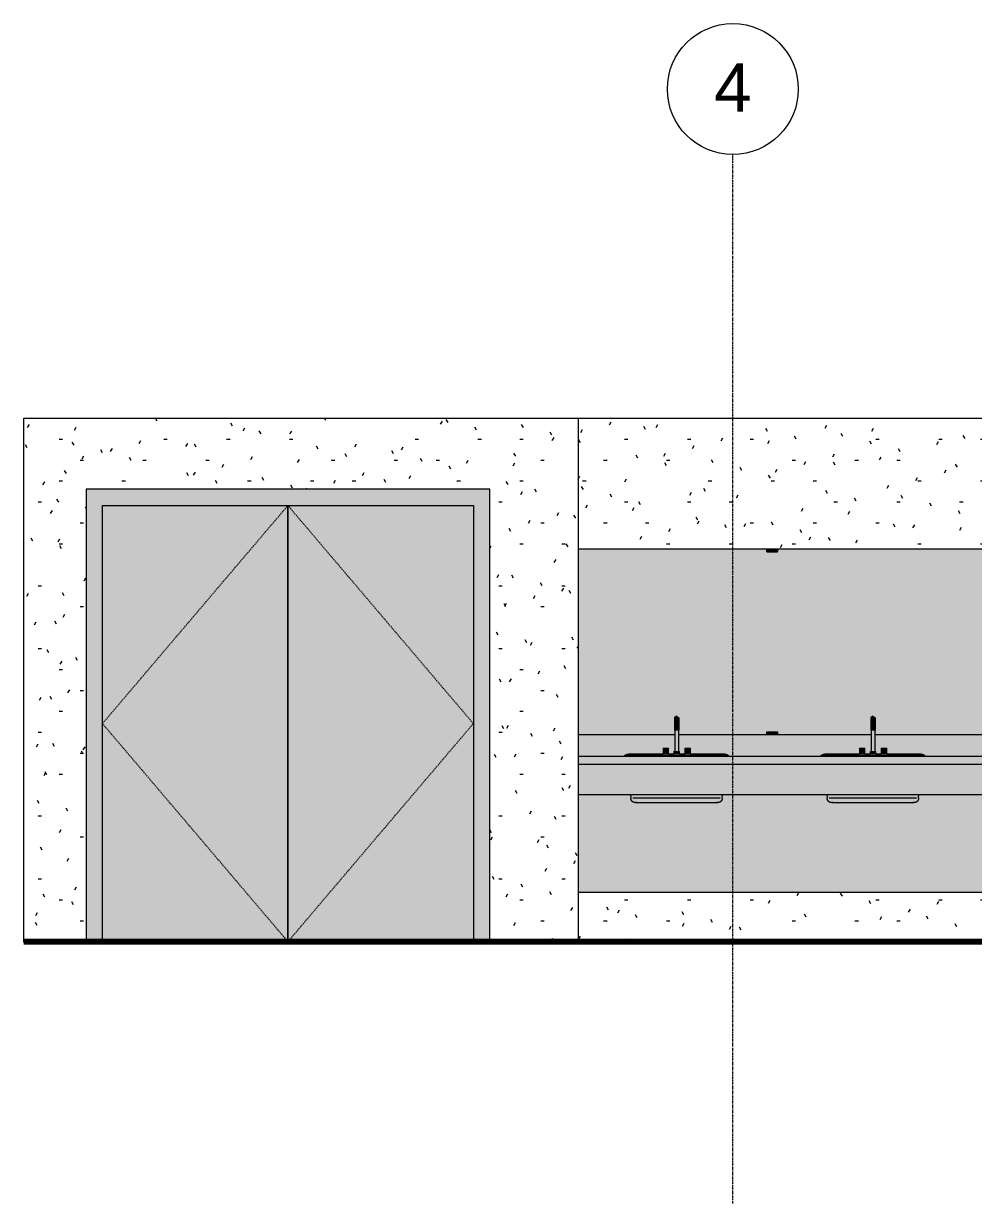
# Model space of a CAD drawing. Header units: inches. Extents: x -1667 to 6641, y -48 to 265.
# Drawn here: x 4018.6 to 4192.8, y -48 to 168.4 of the extents above; entities that cross this region are included whole.
import ezdxf

# ---------------------------------------------------------------- set-up
doc = ezdxf.new("R2010")
doc.units = ezdxf.units.IN
doc.header["$MEASUREMENT"] = 0
doc.linetypes.add('Dash 1_16_', pattern=[0.125, 0.0625, -0.0625])
doc.linetypes.add('Grid Line 1_2_', pattern=[0.875, 0.5, -0.125, 0.125, -0.125])
for name, color, linetype, lineweight in [('A-CLNG', 13, 'Continuous', 18), ('A-DOOR', 31, 'Continuous', 18), ('A-DOOR-FRAM', 31, 'Continuous', 9), ('A-WALL-PATT', 111, 'Continuous', 18), ('C-TOPO', 7, 'Continuous', 9), ('I-WALL', 2, 'Continuous', 18), ('P-SANR-FIXT', 6, 'Continuous', 9), ('Q-CASE', 31, 'Continuous', 9), ('Q-SPCQ', 91, 'Continuous', 9), ('S-GRID', 1, 'Continuous', 9), ('S-GRID-IDEN', 1, 'Continuous', 9)]:
    doc.layers.add(name, color=color, linetype=linetype, lineweight=lineweight)
doc.styles.add('Arial', font='arial.ttf', dxfattribs={"height": 8.851796})
pattern_1 = [(0, (3253.262, 0), (15.36, 3.84), [0.634, -10.886, 0.634, -10.886, -61.44]), (0, (3253.262, 0), (15.36, 3.84), [-23.04, 0.634, -22.406, 0.634, -10.886, -26.88]), (0, (3253.262, 0), (15.36, 3.84), [-57.6, 0.634, -7.046, 0.634, -18.566]), (120, (3259.022, 1.92), (-11.005538, 11.38215), [0.634, -10.886, 0.634, -10.886, -61.44]), (120, (3259.022, 1.92), (-11.005538, 11.38215), [-23.04, 0.634, -22.406, 0.634, -10.886, -26.88]), (120, (3259.022, 1.92), (-11.005538, 11.38215), [-57.6, 0.634, -7.046, 0.634, -18.566]), (240, (3260.942, 9.6), (-4.354462, -15.22215), [0.634, -10.886, 0.634, -10.886, -61.44]), (240, (3260.942, 9.6), (-4.354462, -15.22215), [-23.04, 0.634, -22.406, 0.634, -10.886, -26.88]), (240, (3260.942, 9.6), (-4.354462, -15.22215), [-57.6, 0.634, -7.046, 0.634, -18.566])]

# ---------------------------------------------------------------- blocks, each defined once
blk = doc.blocks.new('Grid - Grid Head - Circle-50561-WOMEN - NORTH ELEVATION')
at = {"layer": 'S-GRID-IDEN', "color": 7}
blk.add_circle((895.39, 156.37), 12, dxfattribs=at)
blk = doc.blocks.new('Open Source Metal Building_Exterior_rvt-15-WOMEN - NORTH ELEVATION')
at = {"layer": 'C-TOPO', "color": 10, "lineweight": 80}
blk.add_line((1113.61, 0), (765.36, 0), dxfattribs=at)
at = {"layer": 'C-TOPO'}
blk.add_line((765.36, 0), (1113.61, 0), dxfattribs=at)
at = {"layer": 'S-GRID', "linetype": 'Grid Line 1_2_'}
blk.add_line((895.39, -48), (895.39, 144.38), dxfattribs=at)
at = {"layer": 'S-GRID-IDEN', "insert": (895.39, 161.09), "char_height": 8.85, "width": 8.208, "attachment_point": 2, "line_spacing_factor": 0.938532, "style": 'Arial', "bg_fill": 3, "box_fill_scale": 1.25, "bg_fill_color": 0, "bg_fill_transparency": 0}
blk.add_mtext('4', dxfattribs=at)
at = {"color": 90, "lineweight": 5}
blk.add_blockref('Grid - Grid Head - Circle-50561-WOMEN - NORTH ELEVATION', (0, 0), dxfattribs=at)
blk = doc.blocks.new('Sink Vanity-Round - 19_ x 19_-V42-WOMEN - NORTH ELEVATION')
at = {"layer": 'P-SANR-FIXT'}
for points in [[(920.78, 38.81), (921.08, 38.81), (921.09, 41.37), (920.84, 41.26), (920.8, 41.23), (920.72, 41), (920.73, 40.25), (920.72, 39.76), (920.72, 39.37), (920.71, 38.81)], [(921.08, 38.81), (921.47, 38.81), (921.46, 39.76), (921.46, 40.13), (921.46, 40.3), (921.47, 40.51), (921.46, 41.02), (921.38, 41.23), (921.31, 41.28), (921.09, 41.37), (921.08, 40.21), (921.08, 39.01)], [(921.1, 34.86), (921.1, 38.81), (920.74, 38.81), (920.73, 34.86), (920.99, 34.86)], [(921.1, 34.86), (921.48, 34.86), (921.47, 38.81), (921.1, 38.81), (921.1, 36)], [(919.09, 34.37), (919.6, 34.38), (919.6, 35.5), (918.6, 35.5), (918.6, 34.38), (918.99, 34.38)], [(920.65, 34.37), (921.6, 34.37), (921.6, 34.86), (920.6, 34.86), (920.6, 34.37)], [(922.7, 34.37), (923.6, 34.38), (923.6, 35.5), (922.6, 35.5), (922.6, 34.37), (922.65, 34.37)], [(916.9, 34.16), (921.01, 34.16), (921.02, 34.37), (912.13, 34.37), (911.79, 34.28), (911.57, 34.16), (915.1, 34.16)], [(911.57, 34), (921.01, 34), (921.01, 34.16), (911.57, 34.16)], [(921.01, 34), (930.57, 34), (930.57, 34.16), (921.01, 34.16)], [(916.01, 25.5), (921.02, 25.5), (921.02, 26.33), (913.1, 26.33), (913.07, 26.19), (913.14, 25.87), (913.42, 25.61), (913.59, 25.54), (913.86, 25.5), (915.01, 25.5)], [(913.21, 26.33), (921.02, 26.33), (921.02, 27), (913.09, 27), (913.1, 26.33)], [(928.89, 26.33), (929.03, 26.33), (929.04, 27), (921.02, 27), (921.02, 26.33), (928.61, 26.33)], [(925.89, 25.5), (928.43, 25.52), (928.61, 25.56), (928.66, 25.58), (928.74, 25.65), (928.86, 25.75), (928.92, 25.79), (929.04, 26.09), (929.06, 26.17), (929.03, 26.33), (921.02, 26.33), (921.02, 25.5), (924.55, 25.5)]]:
    blk.add_hatch(color=256, dxfattribs=at).paths.add_polyline_path(points, flags=0)
h = blk.add_hatch(color=256, dxfattribs=at)
h.paths.add_polyline_path([(921.02, 34.35), (921.02, 34.35), (921.81, 34.35)], flags=0)
h.paths.add_polyline_path([(921.01, 34.16), (930.57, 34.16), (930.13, 34.35), (929.89, 34.38), (929.79, 34.38), (928.61, 34.38), (924.16, 34.38), (921.02, 34.35), (921.01, 34.23)], flags=0)
for p, q in [((921.08, 38.81), (920.71, 38.81)), ((920.73, 38.81), (920.73, 34.86)), ((921.44, 38.81), (921.08, 38.81)), ((921.48, 34.86), (921.48, 38.81)), ((918.6, 35.5), (918.6, 34.38)), ((918.6, 35.5), (919.6, 35.5)), ((919.6, 34.37), (919.6, 35.5)), ((919.6, 35.5), (919.6, 35.5)), ((920.6, 34.86), (920.6, 34.37)), ((920.6, 34.86), (921.6, 34.86)), ((921.6, 34.37), (921.6, 34.86)), ((921.6, 34.86), (921.6, 34.86)), ((922.6, 35.5), (922.6, 34.37)), ((922.6, 35.5), (923.6, 35.5)), ((923.6, 34.38), (923.6, 35.5)), ((923.6, 35.5), (923.6, 35.5)), ((911.57, 34.16), (911.57, 34)), ((911.57, 34.16), (921.01, 34.16)), ((921.02, 34.37), (919.09, 34.37)), ((921.01, 34.16), (930.57, 34.16)), ((922.95, 34.37), (921.02, 34.37)), ((930.57, 34), (930.57, 34.16)), ((912.63, 27), (912.69, 26.33)), ((921.02, 26.33), (913.05, 26.33)), ((929.08, 26.33), (921.02, 26.33)), ((929.45, 26.33), (929.5, 27))]:
    blk.add_line(p, q, dxfattribs=at)
at = {"layer": 'P-SANR-FIXT', "flags": 128}
for points in [[(921.09, 41.37), (920.72, 41.05), (920.72, 41.01), (920.71, 41), (920.71, 40.98), (920.71, 40.96), (920.71, 40.94), (920.71, 40.92), (920.71, 40.89), (920.71, 40.86), (920.71, 40.83), (920.71, 40.79), (920.71, 40.75), (920.71, 40.71), (920.71, 40.66), (920.71, 40.62), (920.71, 40.57), (920.71, 40.51), (920.71, 40.46), (920.71, 40.4), (920.71, 40.33), (920.71, 40.27), (920.71, 40.2), (920.71, 40.14), (920.71, 40.07), (920.71, 39.99), (920.71, 39.92), (920.7, 39.84), (920.7, 39.76), (920.7, 39.68), (920.7, 39.6), (920.7, 39.52), (920.7, 39.44), (920.7, 39.35), (920.7, 39.27), (920.7, 39.18), (920.7, 39.1), (920.7, 39.01), (920.7, 38.92), (920.7, 38.84), (920.7, 38.81)], [(921.09, 41.37), (921.46, 41.05), (921.47, 41.01), (921.47, 41), (921.47, 40.98), (921.47, 40.96), (921.47, 40.94), (921.47, 40.92), (921.47, 40.89), (921.47, 40.86), (921.47, 40.83), (921.47, 40.79), (921.47, 40.75), (921.47, 40.71), (921.47, 40.66), (921.47, 40.62), (921.47, 40.57), (921.47, 40.51), (921.47, 40.46), (921.47, 40.4), (921.47, 40.33), (921.47, 40.27), (921.48, 40.2), (921.48, 40.14), (921.48, 40.07), (921.48, 39.99), (921.48, 39.92), (921.48, 39.84), (921.48, 39.76), (921.48, 39.68), (921.48, 39.6), (921.48, 39.52), (921.48, 39.44), (921.48, 39.35), (921.48, 39.27), (921.48, 39.18), (921.48, 39.1), (921.48, 39.01), (921.48, 38.92), (921.48, 38.84), (921.48, 38.81)], [(920.72, 40.96), (920.72, 40.96), (920.72, 40.95), (920.72, 40.93), (920.72, 40.91), (920.72, 40.89), (920.72, 40.86), (920.72, 40.83), (920.72, 40.8), (920.72, 40.76), (920.72, 40.72), (920.72, 40.68), (920.72, 40.64), (920.72, 40.59), (920.72, 40.53), (920.72, 40.48), (920.72, 40.42), (920.72, 40.36), (920.72, 40.3), (920.73, 40.24), (920.73, 40.17), (920.73, 40.1), (920.73, 40.03), (920.73, 39.95), (920.73, 39.88), (920.73, 39.8), (920.73, 39.72), (920.73, 39.64), (920.73, 39.56), (920.73, 39.48), (920.73, 39.4), (920.73, 39.31), (920.73, 39.23), (920.73, 39.14), (920.73, 39.06), (920.73, 38.97), (920.73, 38.88), (920.73, 38.81)], [(921.46, 40.96), (921.46, 40.96), (921.46, 40.95), (921.46, 40.93), (921.46, 40.91), (921.46, 40.89), (921.46, 40.86), (921.46, 40.83), (921.46, 40.8), (921.46, 40.76), (921.46, 40.72), (921.46, 40.68), (921.46, 40.64), (921.46, 40.59), (921.46, 40.53), (921.46, 40.48), (921.46, 40.42), (921.46, 40.36), (921.46, 40.3), (921.46, 40.24), (921.46, 40.17), (921.46, 40.1), (921.46, 40.03), (921.46, 39.95), (921.45, 39.88), (921.45, 39.8), (921.45, 39.72), (921.45, 39.64), (921.45, 39.56), (921.45, 39.48), (921.45, 39.4), (921.45, 39.31), (921.45, 39.23), (921.45, 39.14), (921.45, 39.06), (921.45, 38.97), (921.45, 38.88), (921.45, 38.81)], [(911.57, 34.16), (911.6, 34.18), (911.64, 34.21), (911.68, 34.23), (911.71, 34.25), (911.75, 34.27), (911.79, 34.29), (911.83, 34.31), (911.87, 34.32), (911.92, 34.34), (911.96, 34.35), (912, 34.36), (912.04, 34.37), (912.09, 34.37), (912.13, 34.38), (912.17, 34.38), (912.22, 34.38), (912.24, 34.38)], [(921.02, 34.38), (920.66, 34.38), (920.31, 34.38), (919.96, 34.38), (919.61, 34.38), (919.26, 34.38), (918.92, 34.38), (918.58, 34.38), (918.24, 34.38), (917.91, 34.38), (917.58, 34.38), (917.26, 34.38), (916.95, 34.38), (916.64, 34.38), (916.33, 34.38), (916.04, 34.38), (915.75, 34.38), (915.48, 34.38), (915.21, 34.38), (914.95, 34.38), (914.7, 34.38), (914.46, 34.38), (914.23, 34.38), (914.01, 34.38), (913.81, 34.38), (913.61, 34.38), (913.43, 34.38), (913.26, 34.38), (913.1, 34.38), (912.95, 34.38), (912.82, 34.38), (912.7, 34.38), (912.59, 34.38), (912.5, 34.38), (912.42, 34.38), (912.36, 34.38), (912.31, 34.38), (912.27, 34.38), (912.25, 34.38), (912.24, 34.38), (912.24, 34.38)], [(912.24, 34.38), (912.24, 34.38), (912.27, 34.38), (912.3, 34.38), (912.35, 34.38), (912.41, 34.38), (912.49, 34.38), (912.58, 34.38), (912.69, 34.38), (912.8, 34.38), (912.93, 34.38), (913.08, 34.38), (913.24, 34.38), (913.4, 34.38), (913.59, 34.38), (913.78, 34.38), (913.98, 34.38), (914.2, 34.38), (914.43, 34.38), (914.67, 34.38), (914.92, 34.38), (915.17, 34.38), (915.44, 34.38), (915.72, 34.38), (916, 34.38), (916.3, 34.38), (916.6, 34.38), (916.91, 34.38), (917.22, 34.38), (917.54, 34.38), (917.87, 34.38), (918.2, 34.38), (918.54, 34.38), (918.6, 34.38)], [(919.6, 34.38), (919.92, 34.38), (920.27, 34.38), (920.6, 34.38)], [(929.9, 34.38), (929.89, 34.38), (929.87, 34.38), (929.83, 34.38), (929.78, 34.38), (929.72, 34.38), (929.64, 34.38), (929.55, 34.38), (929.45, 34.38), (929.33, 34.38), (929.2, 34.38), (929.06, 34.38), (928.9, 34.38), (928.73, 34.38), (928.55, 34.38), (928.35, 34.38), (928.15, 34.38), (927.93, 34.38), (927.7, 34.38), (927.47, 34.38), (927.22, 34.38), (926.96, 34.38), (926.69, 34.38), (926.42, 34.38), (926.13, 34.38), (925.84, 34.38), (925.54, 34.38), (925.23, 34.38), (924.91, 34.38), (924.59, 34.38), (924.27, 34.38), (923.93, 34.38), (923.6, 34.38), (923.26, 34.38), (922.91, 34.38), (922.57, 34.38), (922.22, 34.38), (921.87, 34.38), (921.52, 34.38), (921.16, 34.38), (921.02, 34.38)], [(921.6, 34.38), (921.82, 34.38), (922.17, 34.38), (922.52, 34.38), (922.6, 34.38)], [(923.6, 34.38), (923.89, 34.38), (924.22, 34.38), (924.55, 34.38), (924.87, 34.38), (925.19, 34.38), (925.5, 34.38), (925.8, 34.38), (926.09, 34.38), (926.38, 34.38), (926.66, 34.38), (926.93, 34.38), (927.19, 34.38), (927.44, 34.38), (927.68, 34.38), (927.9, 34.38), (928.12, 34.38), (928.33, 34.38), (928.52, 34.38), (928.71, 34.38), (928.88, 34.38), (929.04, 34.38), (929.18, 34.38), (929.31, 34.38), (929.43, 34.38), (929.54, 34.38), (929.63, 34.38), (929.71, 34.38), (929.78, 34.38), (929.83, 34.38), (929.86, 34.38), (929.89, 34.38), (929.9, 34.38), (929.9, 34.38)], [(929.9, 34.38), (929.94, 34.38), (929.98, 34.38), (930.03, 34.38), (930.07, 34.37), (930.11, 34.36), (930.16, 34.35), (930.2, 34.34), (930.24, 34.33), (930.28, 34.31), (930.32, 34.3), (930.36, 34.28), (930.4, 34.26), (930.44, 34.24), (930.48, 34.22), (930.52, 34.19), (930.55, 34.17), (930.57, 34.16)], [(913.5, 25.5), (913.46, 25.5), (913.43, 25.5), (913.4, 25.51), (913.37, 25.51), (913.34, 25.52), (913.3, 25.52), (913.27, 25.53), (913.24, 25.54), (913.21, 25.55), (913.18, 25.56), (913.15, 25.58), (913.12, 25.59), (913.09, 25.61), (913.07, 25.62), (913.04, 25.64), (913.01, 25.66), (912.99, 25.68), (912.96, 25.7), (912.94, 25.72), (912.92, 25.75), (912.89, 25.77), (912.87, 25.79), (912.85, 25.82), (912.83, 25.85), (912.81, 25.87), (912.8, 25.9), (912.78, 25.93), (912.77, 25.96), (912.75, 25.99), (912.74, 26.02), (912.73, 26.05), (912.72, 26.08), (912.71, 26.11), (912.7, 26.14), (912.7, 26.17), (912.69, 26.2), (912.69, 26.24), (912.69, 26.27), (912.69, 26.3), (912.69, 26.33), (912.69, 26.33)], [(929.45, 26.33), (929.45, 26.3), (929.45, 26.27), (929.44, 26.24), (929.44, 26.2), (929.44, 26.17), (929.43, 26.14), (929.42, 26.11), (929.41, 26.08), (929.4, 26.05), (929.39, 26.02), (929.38, 25.99), (929.37, 25.96), (929.35, 25.93), (929.34, 25.9), (929.32, 25.87), (929.3, 25.85), (929.28, 25.82), (929.26, 25.79), (929.24, 25.77), (929.22, 25.75), (929.2, 25.72), (929.17, 25.7), (929.15, 25.68), (929.12, 25.66), (929.1, 25.64), (929.07, 25.62), (929.04, 25.61), (929.01, 25.59), (928.98, 25.58), (928.95, 25.56), (928.92, 25.55), (928.89, 25.54), (928.86, 25.53), (928.83, 25.52), (928.8, 25.52), (928.77, 25.51), (928.74, 25.51), (928.7, 25.5), (928.67, 25.5), (928.64, 25.5), (928.64, 25.5)], [(913.7, 25.5), (913.67, 25.5), (913.61, 25.5), (913.57, 25.5), (913.53, 25.5), (913.51, 25.5), (913.5, 25.5), (913.5, 25.5)], [(913.5, 25.5), (913.5, 25.5), (913.52, 25.5), (913.55, 25.5), (913.59, 25.5), (913.65, 25.5), (913.71, 25.5), (913.79, 25.5), (913.88, 25.5), (913.98, 25.5), (914.09, 25.5), (914.22, 25.5), (914.35, 25.5), (914.5, 25.5), (914.65, 25.5), (914.82, 25.5), (914.99, 25.5), (915.18, 25.5), (915.38, 25.5), (915.58, 25.5), (915.79, 25.5), (916.01, 25.5), (916.24, 25.5), (916.48, 25.5), (916.72, 25.5), (916.98, 25.5), (917.23, 25.5), (917.5, 25.5), (917.77, 25.5), (918.04, 25.5), (918.32, 25.5), (918.61, 25.5), (918.9, 25.5), (919.19, 25.5), (919.48, 25.5), (919.78, 25.5), (920.08, 25.5), (920.38, 25.5), (920.68, 25.5), (920.99, 25.5), (921.02, 25.5)], [(921.02, 25.5), (921.33, 25.5), (921.63, 25.5), (921.93, 25.5), (922.23, 25.5), (922.53, 25.5), (922.82, 25.5), (923.12, 25.5), (923.41, 25.5), (923.69, 25.5), (923.98, 25.5), (924.25, 25.5), (924.52, 25.5), (924.79, 25.5), (925.05, 25.5), (925.31, 25.5), (925.55, 25.5), (925.79, 25.5), (926.03, 25.5), (926.25, 25.5), (926.47, 25.5), (926.68, 25.5), (926.87, 25.5), (927.06, 25.5), (927.24, 25.5), (927.41, 25.5), (927.57, 25.5), (927.72, 25.5), (927.86, 25.5), (927.99, 25.5), (928.11, 25.5), (928.21, 25.5), (928.31, 25.5), (928.39, 25.5), (928.46, 25.5), (928.52, 25.5), (928.57, 25.5), (928.6, 25.5), (928.63, 25.5), (928.64, 25.5), (928.64, 25.5)], [(928.64, 25.5), (928.63, 25.5), (928.61, 25.5), (928.58, 25.5), (928.54, 25.5), (928.49, 25.5), (928.42, 25.5)]]:
    blk.add_lwpolyline(points, dxfattribs=at)
blk = doc.blocks.new('Sink Vanity-Round - 19_ x 19_-V43-WOMEN - NORTH ELEVATION')
at = {"layer": 'P-SANR-FIXT'}
for points in [[(884.71, 38.81), (885.08, 38.81), (885.08, 41.36), (884.86, 41.27), (884.8, 41.23), (884.72, 41), (884.73, 40.25), (884.71, 39.94), (884.72, 39.37), (884.72, 39.01)], [(885.37, 38.81), (885.47, 38.81), (885.46, 39.76), (885.46, 40.13), (885.46, 40.3), (885.47, 40.51), (885.46, 41.02), (885.38, 41.23), (885.31, 41.28), (885.09, 41.37), (885.08, 40.21), (885.08, 38.81), (885.24, 38.81)], [(884.99, 34.86), (885.1, 34.86), (885.1, 38.81), (884.74, 38.81), (884.73, 34.86), (884.91, 34.86)], [(885.1, 34.86), (885.48, 34.86), (885.47, 38.81), (885.1, 38.81), (885.1, 36)], [(883.09, 34.37), (883.6, 34.38), (883.6, 35.5), (882.6, 35.5), (882.6, 34.38), (882.99, 34.38)], [(885.02, 34.37), (885.6, 34.37), (885.6, 34.86), (884.6, 34.86), (884.6, 34.37), (885.02, 34.37)], [(886.7, 34.37), (887.6, 34.38), (887.6, 35.5), (886.6, 35.5), (886.6, 34.37), (886.65, 34.37)], [(879.63, 34.16), (885.01, 34.16), (885.01, 34.37), (876.13, 34.37), (875.79, 34.28), (875.57, 34.16), (879.1, 34.16)], [(883.71, 34), (885.01, 34), (885.01, 34.16), (875.57, 34.16), (875.57, 34), (882.9, 34)], [(890.52, 34.16), (894.57, 34.16), (894.13, 34.35), (893.89, 34.38), (893.79, 34.38), (892.73, 34.38), (887.8, 34.38), (885.01, 34.35), (885.01, 34.16), (890.08, 34.16)], [(894.32, 34), (894.57, 34), (894.57, 34.16), (885.01, 34.16), (885.01, 34), (893.6, 34)], [(883.21, 25.5), (885.02, 25.5), (885.02, 26.33), (877.11, 26.33), (877.08, 26.21), (877.16, 25.87), (877.43, 25.61), (877.61, 25.54), (877.87, 25.5), (882.35, 25.5)], [(880.32, 26.33), (885.02, 26.33), (885.02, 27), (877.1, 27), (877.11, 26.33), (879.63, 26.33)], [(885.02, 26.33), (893.02, 26.33), (893.03, 27), (885.02, 27)], [(885.08, 25.5), (892.41, 25.51), (892.61, 25.56), (892.65, 25.58), (892.73, 25.65), (892.84, 25.74), (892.91, 25.8), (893.02, 26.07), (893.04, 26.25), (893.02, 26.33), (885.02, 26.33), (885.02, 25.5)]]:
    blk.add_hatch(color=256, dxfattribs=at).paths.add_polyline_path(points, flags=0)
for p, q in [((885.08, 38.81), (884.71, 38.81)), ((884.73, 38.81), (884.73, 34.86)), ((885.44, 38.81), (885.08, 38.81)), ((885.48, 34.86), (885.48, 38.81)), ((882.6, 35.5), (882.6, 34.38)), ((882.6, 35.5), (883.6, 35.5)), ((883.6, 34.37), (883.6, 35.5)), ((883.6, 35.5), (883.6, 35.5)), ((884.6, 34.86), (884.6, 34.37)), ((884.6, 34.86), (885.6, 34.86)), ((885.6, 34.37), (885.6, 34.86)), ((885.6, 34.86), (885.6, 34.86)), ((886.6, 35.5), (886.6, 34.37)), ((886.6, 35.5), (887.6, 35.5)), ((887.6, 34.38), (887.6, 35.5)), ((887.6, 35.5), (887.6, 35.5)), ((875.57, 34.16), (875.57, 34)), ((875.57, 34.16), (885.01, 34.16)), ((885.02, 34.37), (883.09, 34.37)), ((885.01, 34.16), (894.57, 34.16)), ((886.95, 34.37), (885.02, 34.37)), ((894.57, 34), (894.57, 34.16)), ((876.63, 27), (876.69, 26.33)), ((885.02, 26.33), (877.07, 26.33)), ((893.07, 26.33), (885.02, 26.33)), ((893.45, 26.33), (893.5, 27))]:
    blk.add_line(p, q, dxfattribs=at)
at = {"layer": 'P-SANR-FIXT', "flags": 128}
for points in [[(885.09, 41.37), (884.72, 41.05), (884.72, 41.01), (884.71, 41), (884.71, 40.98), (884.71, 40.96), (884.71, 40.94), (884.71, 40.92), (884.71, 40.89), (884.71, 40.86), (884.71, 40.83), (884.71, 40.79), (884.71, 40.75), (884.71, 40.71), (884.71, 40.66), (884.71, 40.62), (884.71, 40.57), (884.71, 40.51), (884.71, 40.46), (884.71, 40.4), (884.71, 40.33), (884.71, 40.27), (884.71, 40.2), (884.71, 40.14), (884.71, 40.07), (884.7, 39.99), (884.7, 39.92), (884.7, 39.84), (884.7, 39.76), (884.7, 39.68), (884.7, 39.6), (884.7, 39.52), (884.7, 39.44), (884.7, 39.35), (884.7, 39.27), (884.7, 39.18), (884.7, 39.1), (884.7, 39.01), (884.7, 38.92), (884.7, 38.84), (884.7, 38.81)], [(885.09, 41.37), (885.46, 41.05), (885.47, 41.01), (885.47, 41), (885.47, 40.98), (885.47, 40.96), (885.47, 40.94), (885.47, 40.92), (885.47, 40.89), (885.47, 40.86), (885.47, 40.83), (885.47, 40.79), (885.47, 40.75), (885.47, 40.71), (885.47, 40.66), (885.47, 40.62), (885.47, 40.57), (885.47, 40.51), (885.47, 40.46), (885.47, 40.4), (885.47, 40.33), (885.47, 40.27), (885.47, 40.2), (885.48, 40.14), (885.48, 40.07), (885.48, 39.99), (885.48, 39.92), (885.48, 39.84), (885.48, 39.76), (885.48, 39.68), (885.48, 39.6), (885.48, 39.52), (885.48, 39.44), (885.48, 39.35), (885.48, 39.27), (885.48, 39.18), (885.48, 39.1), (885.48, 39.01), (885.48, 38.92), (885.48, 38.84), (885.48, 38.81)], [(884.72, 40.96), (884.72, 40.96), (884.72, 40.95), (884.72, 40.93), (884.72, 40.91), (884.72, 40.89), (884.72, 40.86), (884.72, 40.83), (884.72, 40.8), (884.72, 40.76), (884.72, 40.72), (884.72, 40.68), (884.72, 40.64), (884.72, 40.59), (884.72, 40.53), (884.72, 40.48), (884.72, 40.42), (884.72, 40.36), (884.72, 40.3), (884.72, 40.24), (884.73, 40.17), (884.73, 40.1), (884.73, 40.03), (884.73, 39.95), (884.73, 39.88), (884.73, 39.8), (884.73, 39.72), (884.73, 39.64), (884.73, 39.56), (884.73, 39.48), (884.73, 39.4), (884.73, 39.31), (884.73, 39.23), (884.73, 39.14), (884.73, 39.06), (884.73, 38.97), (884.73, 38.88), (884.73, 38.81)], [(885.46, 40.96), (885.46, 40.96), (885.46, 40.95), (885.46, 40.93), (885.46, 40.91), (885.46, 40.89), (885.46, 40.86), (885.46, 40.83), (885.46, 40.8), (885.46, 40.76), (885.46, 40.72), (885.46, 40.68), (885.46, 40.64), (885.46, 40.59), (885.46, 40.53), (885.46, 40.48), (885.46, 40.42), (885.46, 40.36), (885.46, 40.3), (885.46, 40.24), (885.46, 40.17), (885.46, 40.1), (885.46, 40.03), (885.45, 39.95), (885.45, 39.88), (885.45, 39.8), (885.45, 39.72), (885.45, 39.64), (885.45, 39.56), (885.45, 39.48), (885.45, 39.4), (885.45, 39.31), (885.45, 39.23), (885.45, 39.14), (885.45, 39.06), (885.45, 38.97), (885.45, 38.88), (885.45, 38.81)], [(875.57, 34.16), (875.6, 34.18), (875.64, 34.21), (875.68, 34.23), (875.71, 34.25), (875.75, 34.27), (875.79, 34.29), (875.83, 34.31), (875.87, 34.32), (875.92, 34.34), (875.96, 34.35), (876, 34.36), (876.04, 34.37), (876.09, 34.37), (876.13, 34.38), (876.17, 34.38), (876.22, 34.38), (876.24, 34.38)], [(885.02, 34.38), (884.66, 34.38), (884.31, 34.38), (883.96, 34.38), (883.61, 34.38), (883.26, 34.38), (882.92, 34.38), (882.58, 34.38), (882.24, 34.38), (881.91, 34.38), (881.58, 34.38), (881.26, 34.38), (880.94, 34.38), (880.64, 34.38), (880.33, 34.38), (880.04, 34.38), (879.75, 34.38), (879.48, 34.38), (879.21, 34.38), (878.95, 34.38), (878.7, 34.38), (878.46, 34.38), (878.23, 34.38), (878.01, 34.38), (877.8, 34.38), (877.61, 34.38), (877.43, 34.38), (877.26, 34.38), (877.1, 34.38), (876.95, 34.38), (876.82, 34.38), (876.7, 34.38), (876.59, 34.38), (876.5, 34.38), (876.42, 34.38), (876.36, 34.38), (876.31, 34.38), (876.27, 34.38), (876.25, 34.38), (876.24, 34.38), (876.24, 34.38)], [(876.24, 34.38), (876.24, 34.38), (876.27, 34.38), (876.3, 34.38), (876.35, 34.38), (876.41, 34.38), (876.49, 34.38), (876.58, 34.38), (876.69, 34.38), (876.8, 34.38), (876.93, 34.38), (877.08, 34.38), (877.23, 34.38), (877.4, 34.38), (877.59, 34.38), (877.78, 34.38), (877.98, 34.38), (878.2, 34.38), (878.43, 34.38), (878.67, 34.38), (878.91, 34.38), (879.17, 34.38), (879.44, 34.38), (879.72, 34.38), (880, 34.38), (880.3, 34.38), (880.6, 34.38), (880.9, 34.38), (881.22, 34.38), (881.54, 34.38), (881.87, 34.38), (882.2, 34.38), (882.53, 34.38), (882.6, 34.38)], [(883.6, 34.38), (883.91, 34.38), (884.27, 34.38), (884.6, 34.38)], [(893.9, 34.38), (893.89, 34.38), (893.87, 34.38), (893.83, 34.38), (893.78, 34.38), (893.72, 34.38), (893.64, 34.38), (893.55, 34.38), (893.45, 34.38), (893.33, 34.38), (893.2, 34.38), (893.06, 34.38), (892.9, 34.38), (892.73, 34.38), (892.55, 34.38), (892.35, 34.38), (892.15, 34.38), (891.93, 34.38), (891.7, 34.38), (891.47, 34.38), (891.22, 34.38), (890.96, 34.38), (890.69, 34.38), (890.42, 34.38), (890.13, 34.38), (889.84, 34.38), (889.54, 34.38), (889.23, 34.38), (888.91, 34.38), (888.59, 34.38), (888.27, 34.38), (887.93, 34.38), (887.6, 34.38), (887.26, 34.38), (886.91, 34.38), (886.57, 34.38), (886.22, 34.38), (885.87, 34.38), (885.51, 34.38), (885.16, 34.38), (885.02, 34.38)], [(885.6, 34.38), (885.82, 34.38), (886.17, 34.38), (886.52, 34.38), (886.6, 34.38)], [(887.6, 34.38), (887.89, 34.38), (888.22, 34.38), (888.55, 34.38), (888.87, 34.38), (889.19, 34.38), (889.5, 34.38), (889.8, 34.38), (890.09, 34.38), (890.38, 34.38), (890.66, 34.38), (890.93, 34.38), (891.19, 34.38), (891.44, 34.38), (891.67, 34.38), (891.9, 34.38), (892.12, 34.38), (892.33, 34.38), (892.52, 34.38), (892.71, 34.38), (892.88, 34.38), (893.04, 34.38), (893.18, 34.38), (893.31, 34.38), (893.43, 34.38), (893.54, 34.38), (893.63, 34.38), (893.71, 34.38), (893.78, 34.38), (893.83, 34.38), (893.86, 34.38), (893.89, 34.38), (893.9, 34.38), (893.9, 34.38)], [(893.9, 34.38), (893.94, 34.38), (893.98, 34.38), (894.03, 34.38), (894.07, 34.37), (894.11, 34.36), (894.16, 34.35), (894.2, 34.34), (894.24, 34.33), (894.28, 34.31), (894.32, 34.3), (894.36, 34.28), (894.4, 34.26), (894.44, 34.24), (894.48, 34.22), (894.52, 34.19), (894.55, 34.17), (894.57, 34.16)], [(877.5, 25.5), (877.46, 25.5), (877.43, 25.5), (877.4, 25.51), (877.37, 25.51), (877.34, 25.52), (877.3, 25.52), (877.27, 25.53), (877.24, 25.54), (877.21, 25.55), (877.18, 25.56), (877.15, 25.58), (877.12, 25.59), (877.09, 25.61), (877.07, 25.62), (877.04, 25.64), (877.01, 25.66), (876.99, 25.68), (876.96, 25.7), (876.94, 25.72), (876.92, 25.75), (876.89, 25.77), (876.87, 25.79), (876.85, 25.82), (876.83, 25.85), (876.81, 25.87), (876.8, 25.9), (876.78, 25.93), (876.77, 25.96), (876.75, 25.99), (876.74, 26.02), (876.73, 26.05), (876.72, 26.08), (876.71, 26.11), (876.7, 26.14), (876.7, 26.17), (876.69, 26.2), (876.69, 26.24), (876.69, 26.27), (876.69, 26.3), (876.69, 26.33), (876.69, 26.33)], [(893.45, 26.33), (893.45, 26.3), (893.45, 26.27), (893.44, 26.24), (893.44, 26.2), (893.44, 26.17), (893.43, 26.14), (893.42, 26.11), (893.41, 26.08), (893.4, 26.05), (893.39, 26.02), (893.38, 25.99), (893.37, 25.96), (893.35, 25.93), (893.34, 25.9), (893.32, 25.87), (893.3, 25.85), (893.28, 25.82), (893.26, 25.79), (893.24, 25.77), (893.22, 25.75), (893.2, 25.72), (893.17, 25.7), (893.15, 25.68), (893.12, 25.66), (893.09, 25.64), (893.07, 25.62), (893.04, 25.61), (893.01, 25.59), (892.98, 25.58), (892.95, 25.56), (892.92, 25.55), (892.89, 25.54), (892.86, 25.53), (892.83, 25.52), (892.8, 25.52), (892.77, 25.51), (892.73, 25.51), (892.7, 25.5), (892.67, 25.5), (892.64, 25.5), (892.64, 25.5)], [(877.7, 25.5), (877.67, 25.5), (877.61, 25.5), (877.57, 25.5), (877.53, 25.5), (877.51, 25.5), (877.5, 25.5), (877.5, 25.5)], [(877.5, 25.5), (877.5, 25.5), (877.52, 25.5), (877.55, 25.5), (877.59, 25.5), (877.65, 25.5), (877.71, 25.5), (877.79, 25.5), (877.88, 25.5), (877.98, 25.5), (878.09, 25.5), (878.22, 25.5), (878.35, 25.5), (878.5, 25.5), (878.65, 25.5), (878.82, 25.5), (878.99, 25.5), (879.18, 25.5), (879.37, 25.5), (879.58, 25.5), (879.79, 25.5), (880.01, 25.5), (880.24, 25.5), (880.48, 25.5), (880.72, 25.5), (880.98, 25.5), (881.23, 25.5), (881.5, 25.5), (881.77, 25.5), (882.04, 25.5), (882.32, 25.5), (882.61, 25.5), (882.9, 25.5), (883.19, 25.5), (883.48, 25.5), (883.78, 25.5), (884.08, 25.5), (884.38, 25.5), (884.68, 25.5), (884.98, 25.5), (885.02, 25.5)], [(885.02, 25.5), (885.33, 25.5), (885.63, 25.5), (885.93, 25.5), (886.23, 25.5), (886.53, 25.5), (886.82, 25.5), (887.12, 25.5), (887.41, 25.5), (887.69, 25.5), (887.97, 25.5), (888.25, 25.5), (888.52, 25.5), (888.79, 25.5), (889.05, 25.5), (889.31, 25.5), (889.55, 25.5), (889.79, 25.5), (890.03, 25.5), (890.25, 25.5), (890.47, 25.5), (890.68, 25.5), (890.87, 25.5), (891.06, 25.5), (891.24, 25.5), (891.41, 25.5), (891.57, 25.5), (891.72, 25.5), (891.86, 25.5), (891.99, 25.5), (892.11, 25.5), (892.21, 25.5), (892.31, 25.5), (892.39, 25.5), (892.46, 25.5), (892.52, 25.5), (892.57, 25.5), (892.6, 25.5), (892.63, 25.5), (892.64, 25.5), (892.64, 25.5)], [(892.64, 25.5), (892.63, 25.5), (892.61, 25.5), (892.58, 25.5), (892.54, 25.5), (892.49, 25.5), (892.42, 25.5)]]:
    blk.add_lwpolyline(points, dxfattribs=at)
blk = doc.blocks.new('Bradley-Washroom_Accessories-Mirrors-747_Standard - 60_ x 36_ _ BradEX 2-663032-WOMEN - NORTH ELEVATION')
at = {"layer": 'Q-SPCQ'}
for points in [[(939.5, 38), (956.81, 38), (956.8, 38.81), (956.79, 38.81), (956.79, 39.85), (956.8, 40.13), (956.8, 40.33), (956.79, 40.51), (956.79, 40.91), (956.79, 41.01), (956.88, 41.23), (956.97, 41.29), (957.19, 41.36), (957.45, 41.23), (957.54, 40.94), (957.53, 40.3), (957.53, 40.25), (957.54, 39.85), (957.53, 39.37), (957.55, 38), (973.61, 38), (973.61, 38.5), (975.61, 38.5), (975.61, 38), (992.92, 38), (992.91, 38.81), (992.9, 38.81), (992.9, 39.85), (992.91, 40.13), (992.91, 40.33), (992.9, 40.51), (992.9, 40.91), (992.91, 41.01), (992.99, 41.23), (993.08, 41.29), (993.28, 41.37), (993.56, 41.23), (993.66, 40.94), (993.64, 40.3), (993.64, 40.25), (993.65, 39.76), (993.64, 39.37), (993.66, 38), (1010.61, 38), (1010.61, 72), (975.61, 72), (975.61, 71.5), (973.61, 71.5), (973.61, 72), (903.61, 72), (903.61, 71.5), (901.61, 71.5), (901.61, 72), (867.01, 72), (867.01, 38), (884.73, 38), (884.73, 38.81), (884.71, 38.81), (884.71, 39.85), (884.72, 40.13), (884.72, 40.33), (884.71, 40.51), (884.72, 40.91), (884.72, 41.01), (884.8, 41.23), (884.89, 41.29), (885.09, 41.37), (885.38, 41.23), (885.47, 40.94), (885.46, 40.3), (885.45, 40.25), (885.46, 39.76), (885.46, 39.37), (885.48, 38), (901.61, 38), (901.61, 38.5), (903.61, 38.5), (903.61, 38), (920.74, 38), (920.73, 38.81), (920.71, 38.81), (920.71, 39.85), (920.72, 40.13), (920.72, 40.33), (920.71, 40.51), (920.72, 40.91), (920.72, 41.01), (920.8, 41.23), (920.89, 41.29), (921.09, 41.37), (921.38, 41.23), (921.47, 40.94), (921.46, 40.3), (921.45, 40.25), (921.46, 39.76), (921.46, 39.37), (921.48, 38), (928.61, 38)], [(903.61, 71.5), (903.61, 72.03), (901.61, 72.03), (901.61, 71.5)], [(973.61, 71.5), (975.61, 71.5), (975.61, 72.03), (973.61, 72.03)], [(903.61, 38), (903.61, 38.5), (901.61, 38.5), (901.61, 38)], [(975.61, 38), (975.61, 38.5), (973.61, 38.5), (973.61, 38)]]:
    blk.add_hatch(color=256, dxfattribs=at).paths.add_polyline_path(points, flags=0)
for p, q in [((901.61, 72), (867.01, 72)), ((901.61, 71.5), (901.61, 72.03)), ((901.61, 72.03), (903.61, 72.03)), ((901.61, 71.5), (903.61, 71.5)), ((903.61, 72.03), (903.61, 71.5)), ((973.61, 72), (903.61, 72)), ((973.61, 71.5), (973.61, 72.03)), ((973.61, 72.03), (975.61, 72.03)), ((973.61, 71.5), (975.61, 71.5)), ((975.61, 72.03), (975.61, 71.5)), ((1010.61, 72), (975.61, 72)), ((901.61, 38), (901.61, 38.5)), ((901.61, 38.5), (903.61, 38.5)), ((903.61, 38.5), (903.61, 38)), ((973.61, 38), (973.61, 38.5)), ((973.61, 38.5), (975.61, 38.5)), ((975.61, 38.5), (975.61, 38))]:
    blk.add_line(p, q, dxfattribs=at)
blk = doc.blocks.new('Double-Flush - 68_ x 80_-701900-WOMEN - NORTH ELEVATION')
at = {"layer": 'A-DOOR'}
for points in [[(779.81, 0), (813.81, 0), (813.81, 80), (779.81, 80), (779.81, 12)], [(847.81, 0), (847.81, 80), (813.81, 80), (813.81, 0)]]:
    blk.add_hatch(color=256, dxfattribs=at).paths.add_polyline_path(points, flags=0)
at = {"layer": 'A-DOOR-FRAM', "lineweight": 18}
blk.add_hatch(color=256, dxfattribs=at).paths.add_polyline_path([(776.81, 0), (779.81, 0), (779.81, 80), (847.81, 80), (847.81, 0), (850.81, 0), (850.81, 83), (776.81, 83)], flags=0)
at = {"layer": 'A-DOOR', "linetype": 'Dash 1_16_', "lineweight": 9}
for p, q in [((779.81, 40), (813.81, 80)), ((813.81, 80), (847.81, 40)), ((813.81, 0), (779.81, 40)), ((813.81, 0), (847.81, 40))]:
    blk.add_line(p, q, dxfattribs=at)
at = {"layer": 'A-DOOR', "lineweight": 9}
for p, q in [((813.81, 0), (813.81, 80)), ((813.81, 80), (813.81, 0))]:
    blk.add_line(p, q, dxfattribs=at)
at = {"layer": 'A-DOOR-FRAM'}
for p, q in [((850.81, 83), (776.81, 83)), ((776.81, 83), (776.81, 0)), ((850.81, 0), (850.81, 83)), ((779.81, 0), (779.81, 80)), ((779.81, 80), (847.81, 80)), ((847.81, 80), (847.81, 0))]:
    blk.add_line(p, q, dxfattribs=at)
blk = doc.blocks.new('Counter Top1 - 24_ Depth-699709-WOMEN - NORTH ELEVATION')
at = {"layer": 'Q-CASE'}
h = blk.add_hatch(color=256, dxfattribs=at)
h.paths.add_polyline_path([(939.5, 34), (947.64, 34), (947.64, 34.16), (947.98, 34.32), (948.26, 34.37), (949.49, 34.38), (953.61, 34.38), (954.68, 34.38), (954.68, 35.5), (955.68, 35.5), (955.68, 34.37), (956.68, 34.37), (956.68, 34.86), (956.8, 34.86), (956.8, 38), (921.47, 38), (921.48, 34.86), (921.6, 34.86), (921.6, 34.37), (922.6, 34.37), (922.6, 35.5), (923.6, 35.5), (923.6, 34.38), (925.89, 34.38), (929.18, 34.38), (929.99, 34.37), (930.13, 34.35), (930.57, 34.16), (930.57, 34), (931.04, 34)], flags=0)
h.paths.add_polyline_path([(1010.61, 34), (1010.61, 38), (993.66, 38), (993.66, 34.86), (993.79, 34.86), (993.79, 34.37), (994.79, 34.37), (994.79, 35.5), (995.79, 35.5), (995.79, 34.38), (997.23, 34.38), (1001.37, 34.38), (1002.18, 34.37), (1002.32, 34.35), (1002.75, 34.16), (1002.75, 34), (1004.81, 34)], flags=0)
h.paths.add_polyline_path([(874.19, 34), (875.57, 34), (875.57, 34.16), (875.9, 34.32), (876.18, 34.37), (877.42, 34.38), (881.54, 34.38), (882.6, 34.38), (882.6, 35.5), (883.6, 35.5), (883.6, 34.37), (884.6, 34.37), (884.6, 34.86), (884.73, 34.86), (884.73, 38), (867.01, 38), (867.01, 34)], flags=0)
h.paths.add_polyline_path([(895.04, 34), (911.57, 34), (911.57, 34.16), (911.91, 34.32), (912.2, 34.38), (913.42, 34.38), (917.54, 34.38), (918.6, 34.38), (918.6, 35.5), (919.6, 35.5), (919.6, 34.37), (920.6, 34.37), (920.6, 34.86), (920.73, 34.86), (920.73, 38), (885.47, 38), (885.48, 34.86), (885.6, 34.86), (885.6, 34.37), (886.6, 34.37), (886.6, 35.5), (887.6, 35.5), (887.6, 34.38), (889.04, 34.38), (893.18, 34.38), (893.99, 34.37), (894.13, 34.35), (894.57, 34.16), (894.57, 34)], flags=0)
h.paths.add_polyline_path([(966.64, 34), (983.75, 34), (983.75, 34.16), (984.09, 34.32), (984.37, 34.37), (985.76, 34.38), (989.72, 34.38), (990.79, 34.38), (990.79, 35.5), (991.79, 35.5), (991.79, 34.37), (992.79, 34.37), (992.79, 34.86), (992.91, 34.86), (992.91, 38), (957.55, 38), (957.55, 34.86), (957.68, 34.86), (957.68, 34.37), (958.68, 34.37), (958.68, 35.5), (959.68, 35.5), (959.68, 34.38), (961.27, 34.38), (965.26, 34.38), (966.07, 34.37), (966.21, 34.35), (966.64, 34.16), (966.64, 34.1)], flags=0)
blk.add_hatch(color=256, dxfattribs=at).paths.add_polyline_path([(939.5, 32.5), (1010.61, 32.5), (1010.61, 34), (867.01, 34), (867.01, 32.5), (928.61, 32.5)], flags=0)
for p, q in [((867.01, 38), (884.73, 38)), ((885.47, 38), (920.74, 38)), ((921.47, 38), (956.81, 38)), ((957.55, 38), (992.92, 38)), ((993.66, 38), (1010.61, 38)), ((867.01, 34), (1010.61, 34)), ((1010.61, 32.5), (867.01, 32.5))]:
    blk.add_line(p, q, dxfattribs=at)
blk = doc.blocks.new('KNEE PROTECTOR2 - KNEE PROTECTOR-701193-WOMEN - NORTH ELEVATION')
at = {"layer": 'Q-CASE'}
for points in [[(944.94, 27), (1010.61, 27), (1010.61, 32.5), (867.01, 32.5), (867.01, 27), (939.5, 27)], [(867.01, 9), (1010.61, 9), (1010.61, 27), (1001.21, 27), (1001.2, 26.32), (1001.23, 26.19), (1001.09, 25.8), (1000.74, 25.55), (1000.5, 25.51), (1000.28, 25.5), (985.91, 25.52), (985.71, 25.57), (985.61, 25.62), (985.35, 25.87), (985.3, 26.11), (985.28, 26.21), (985.3, 26.39), (985.27, 27), (965.06, 27), (965.02, 26.09), (964.94, 25.82), (964.84, 25.73), (964.82, 25.69), (964.61, 25.56), (964.38, 25.51), (964.21, 25.5), (949.9, 25.51), (949.64, 25.58), (949.53, 25.65), (949.3, 25.91), (949.26, 26.11), (949.22, 26.26), (949.23, 26.36), (949.22, 27), (929.04, 27), (929.04, 26.28), (929.06, 26.17), (928.95, 25.86), (928.89, 25.76), (928.57, 25.55), (928.38, 25.51), (928.13, 25.5), (913.7, 25.52), (913.52, 25.57), (913.41, 25.61), (913.14, 25.88), (913.09, 26.11), (913.07, 26.19), (913.1, 26.39), (913.07, 27), (893.03, 27), (893.04, 26.25), (893.05, 26.17), (892.94, 25.86), (892.9, 25.79), (892.55, 25.55), (892.32, 25.51), (892.13, 25.5), (877.75, 25.52), (877.52, 25.57), (877.42, 25.62), (877.16, 25.87), (877.11, 26.11), (877.09, 26.25), (877.11, 26.39), (877.08, 27), (867.01, 27), (867.01, 24)]]:
    blk.add_hatch(color=256, dxfattribs=at).paths.add_polyline_path(points, flags=0)
for p, q in [((867.01, 27), (1010.61, 27)), ((1010.61, 9), (867.01, 9))]:
    blk.add_line(p, q, dxfattribs=at)

msp = doc.modelspace()

# ---------------------------------------------------------------- hatches: boundary and pattern name
at = {"layer": 'A-CLNG'}
msp.add_hatch(color=256, dxfattribs=at).paths.add_polyline_path([(4279.84, 96), (4366.87, 96), (4366.87, 96.04), (4018.62, 96.04), (4018.62, 96), (4192.76, 96)], flags=0)
at = {"layer": 'A-WALL-PATT', "lineweight": 9}
h = msp.add_hatch(dxfattribs=at)
h.set_pattern_fill('FP_29', color=256, style=0, pattern_type=2)
h.set_pattern_definition(pattern_1)
h.paths.add_polyline_path([(4030.07, 0), (4030.07, 83), (4104.07, 83), (4104.07, 0), (4115.52, 0), (4115.52, 96), (4018.62, 96), (4018.62, 0)], flags=0)
h = msp.add_hatch(dxfattribs=at)
h.set_pattern_fill('FP_29', color=256, style=0, pattern_type=2)
h.set_pattern_definition(pattern_1)
h.paths.add_polyline_path([(4115.52, 0), (4120.27, 0), (4120.27, 96), (4115.52, 96), (4115.52, 24)], flags=0)
h = msp.add_hatch(dxfattribs=at)
h.set_pattern_fill('FP_29', color=256, style=0, pattern_type=2)
h.set_pattern_definition(pattern_1)
h.paths.add_polyline_path([(4236.3, 0), (4263.87, 0), (4263.87, 9), (4120.27, 9), (4120.27, 0), (4192.76, 0)], flags=0)
h.paths.add_polyline_path([(4192.76, 72), (4226.87, 72), (4226.87, 72.03), (4228.87, 72.03), (4228.87, 72), (4263.87, 72), (4263.87, 96), (4120.27, 96), (4120.27, 72), (4154.87, 72), (4154.87, 72.03), (4156.87, 72.03), (4156.87, 72)], flags=0)

# ---------------------------------------------------------------- linework, layer by layer
at = {"layer": 'A-CLNG'}
for p, q in [((4018.62, 96.04), (4018.62, 96)), ((4018.62, 96), (4366.87, 96))]:
    msp.add_line(p, q, dxfattribs=at)
at = {"layer": 'I-WALL'}
for p, q in [((4018.62, 0), (4018.62, 96)), ((4120.27, 96), (4120.27, 0)), ((4018.61, 0), (4018.62, 0))]:
    msp.add_line(p, q, dxfattribs=at)

# ---------------------------------------------------------------- block references
at = {"layer": 'A-DOOR'}
msp.add_blockref('Double-Flush - 68_ x 80_-701900-WOMEN - NORTH ELEVATION', (3253.26, 0), dxfattribs=at)
at = {"layer": 'P-SANR-FIXT'}
for name in ['Sink Vanity-Round - 19_ x 19_-V43-WOMEN - NORTH ELEVATION', 'Sink Vanity-Round - 19_ x 19_-V42-WOMEN - NORTH ELEVATION']:
    msp.add_blockref(name, (3253.26, 0), dxfattribs=at)
at = {"layer": 'Q-CASE'}
for name in ['Counter Top1 - 24_ Depth-699709-WOMEN - NORTH ELEVATION', 'KNEE PROTECTOR2 - KNEE PROTECTOR-701193-WOMEN - NORTH ELEVATION']:
    msp.add_blockref(name, (3253.26, 0), dxfattribs=at)
at = {"layer": 'Q-SPCQ'}
msp.add_blockref('Bradley-Washroom_Accessories-Mirrors-747_Standard - 60_ x 36_ _ BradEX 2-663032-WOMEN - NORTH ELEVATION', (3253.26, 0), dxfattribs=at)

# ---------------------------------------------------------------- next in the draw order: block references
at = {"color": 90, "lineweight": 5}
msp.add_blockref('Open Source Metal Building_Exterior_rvt-15-WOMEN - NORTH ELEVATION', (3253.26, 0), dxfattribs=at)

doc.saveas('drawing.dxf')
